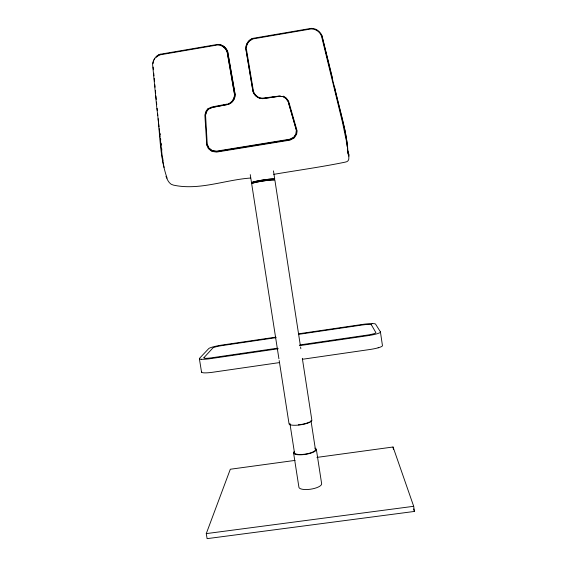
<?xml version="1.0" encoding="UTF-8"?>
<svg xmlns="http://www.w3.org/2000/svg" width="567" height="567" viewBox="0 0 567 567"><rect width="100%" height="100%" fill="white"/><g stroke="black" fill="none" stroke-linecap="round" stroke-linejoin="round"><path stroke-width="0.85" d="M347.387 149.086C347.082 153.345 352.192 161.319 344.963 162.19C321.361 167.031 297.469 170.306 273.733 174.352M347.642 149.114C345.955 127.66 338.719 107.064 334.353 86.071M296.591 133.833L296.839 130.736M205.389 115.136L206.452 111.628L208.436 109.07L212.356 107.418L228.352 104.307A10.489 10.121 72.2 0 0 235.142 94.377L227.75 51.81A10.78 10.27 76.2 0 0 217.756 44.396L160.085 54.269A12.176 11.489 66.5 0 0 152.608 64.546L156.74 107.39M316.932 457.406L393.051 447.002L413.683 506.303L414.442 511.434L207.097 538.65L206.275 533.611L230.315 469.242L295.06 460.397M206.154 111.245L208.273 108.524M203.978 357.635L212.816 348.018A8.328 1.056 -9.5 0 1 215.318 346.976A8.406 1.07 -9.5 0 1 218.38 346.231A8.328 1.056 -9.5 0 1 222.023 345.594L276.129 337.641M212.2 106.901L208.11 108.637L205.991 111.366L204.871 115.051L206.778 145.053L208.358 148.618L211.881 151.375L216.559 152.084L289.971 140.141L294.195 137.972L296.64 134.216L296.938 130.325L288.582 101.167L286.264 98.027L283.316 96.128M213.029 106.745L227.19 104.073M250.508 178.045C224.879 179.867 199.102 190.76 173.36 185.097C169.228 184.353 167.329 179.767 165.968 176.287M275.817 337.152L222.555 344.977A12.509 1.588 -9.5 0 0 214.588 346.501M298.518 333.821L362.263 324.459A12.665 1.623 -8.1 0 1 367.785 323.807A12.793 1.644 -8.1 0 1 372.25 323.594M298.809 334.317L362.483 324.962A8.434 1.084 -8.1 0 1 371.321 324.749M277.192 348.237L211.569 357.82A9.037 1.24 -9.6 0 1 206.26 358.309A9.115 1.254 -9.6 0 1 204.283 358.153A9.037 1.24 -9.6 0 1 204 357.635M299.943 344.92L367.317 335.083A9.235 1.283 -8 0 0 374.241 333.58A9.157 1.276 -8 0 0 375.822 332.531L371.35 324.749M278.319 348.74L210.903 358.578A13.573 1.864 -9.6 0 1 205.155 359.216A13.7 1.885 -9.6 0 1 201.136 359.265M299.333 345.672L367.636 335.707A13.75 1.914 -8 0 0 376.098 334.034A13.877 1.928 -8 0 0 379.507 332.857A13.75 1.914 -8 0 0 380.414 331.865L375.574 324.126A12.665 1.623 -8.1 0 0 372.207 323.594M279.581 362.575L213.086 372.2A13.565 2.105 -9.7 0 1 207.345 372.81A13.693 2.119 -9.7 0 1 203.312 372.788A13.565 2.105 -9.7 0 1 201.71 371.661M302.324 359.287L369.698 349.527A13.736 2.155 -7.8 0 0 378.189 347.798M206.275 533.611L413.683 506.303M280.311 95.915L262.741 98.134A9.993 9.682 84 0 1 258.991 97.382M206.898 144.67L207.529 146.08M207.402 144.564L208.876 147.902L212.178 150.489L216.629 151.141L289.772 139.234L293.805 137.193L296.102 133.677L296.378 130.02L288.121 101.309L285.924 98.332L283.167 96.553L278.992 96.255L262.776 98.58A10.518 10.192 83.9 0 1 258.162 97.46M167.102 178.144C159.228 155.819 160.199 131.473 156.818 108.212M413.591 508.953L414.442 511.434M347.826 152.431L348.287 154.111M349.137 156.166L347.862 151.339L347.472 144.769L345.126 131.133L321.879 35.636M347.855 150.68L348.939 154.883M332.432 78.026L321.95 35.636A12.339 11.758 -82.5 0 0 311.233 28.35L252.825 38.365A10.837 10.355 84.8 0 0 245.809 48.734L252.953 91.471A10.532 10.213 83.9 0 0 262.719 98.679L278.829 96.355L283.153 96.638L285.91 98.431L288.114 101.415L296.421 130.375L296.151 134.046L293.855 137.59L289.808 139.659L216.53 151.587L212.065 150.907L208.748 148.299L207.274 144.939L205.552 115.002L206.615 111.508L208.599 108.956L212.377 107.34L228.225 104.42A10.511 10.142 72.2 0 0 235.029 94.469L227.622 51.838A10.801 10.291 76.2 0 0 217.608 44.403M164.083 167.449L162.651 160.397L160.326 138.88M346.076 139.638L342.518 122.422L321.454 35.884A11.772 11.22 -82.5 0 0 311.212 28.917L253.017 38.896A10.277 9.823 84.9 0 0 246.362 47.961M227.254 52.008L234.313 92.634M346.224 140.51L347.132 146.548M246.489 49.62L253.449 91.287A9.993 9.682 84 0 0 255.873 95.27M199.386 358.748L201.547 372.172M289.914 423.436L294.443 452.558A10.624 2.977 -8.8 0 0 304.762 454.195A10.624 2.977 -8.8 0 0 315.458 449.674L310.964 420.494M250.253 174.608L251.528 182.794M278.921 358.791L251.67 183.729A11.765 0.914 -8.8 0 1 262.401 181.071A11.765 0.914 -8.8 0 1 274.867 180.023L300.304 345.204M279.191 360.541L289 423.563A11.574 2.8 -8.8 0 0 300.163 424.874A11.574 2.8 -8.8 0 0 311.878 420.367L302.324 358.316M293.536 452.679L298.866 486.933A11.524 3.756 -8.8 0 0 310.135 489.264A11.524 3.756 -8.8 0 0 321.659 483.864L316.372 449.546M273.457 170.88L274.726 179.087A11.772 0.928 -8.8 0 0 260.253 180.455A11.772 0.928 -8.8 0 0 252.577 182.943M300.574 346.954L300.843 348.698M380.414 331.865L382.427 345.459A13.736 2.155 -7.8 0 1 381.534 346.557A13.863 2.176 -7.8 0 1 378.146 347.812M393.051 447.002L393.413 449.425M162.764 158.37L163.034 160.794M159.993 133.153L160.178 134.854M160.553 138.27L160.737 139.978M161.113 143.387L161.304 145.095M161.68 148.504L161.864 150.212M158.15 118.723L158.505 121.976M158.682 123.606L159.036 126.937M159.221 128.645L159.589 132.061M159.774 133.762L160.142 137.179M153.133 67.112L153.388 69.734M153.721 73.228L153.976 75.843M154.231 78.466L154.479 81.088M154.819 84.582L155.067 87.198M155.408 90.692L155.663 93.314M155.911 95.929L156.251 99.423M156.499 102.046L156.754 104.661M157.087 108.106L157.321 110.558M157.64 113.825L157.796 115.462M314.869 448.128A11.553 3.239 -8.8 0 1 305.726 454.316A11.553 3.239 -8.8 0 1 294.351 451.452M309.49 422.011A10.645 2.573 -8.8 0 1 298.341 424.853M252.131 183.651A11.297 0.872 -8.8 0 1 261.479 181.263A11.297 0.872 -8.8 0 1 274.123 179.987M251.989 182.716A11.297 0.886 -8.8 0 1 262.287 180.157A11.297 0.886 -8.8 0 1 274.258 179.158M201.172 359.265A13.573 1.864 -9.6 0 1 199.556 358.287L208.706 348.62A12.509 1.588 -9.5 0 1 210.733 347.606A12.63 1.609 -9.5 0 1 214.631 346.494M258.311 97.063A9.993 9.682 84 0 1 256.426 95.788M250.338 40.392A10.256 9.802 84.9 0 1 251.677 39.52M252.896 38.365A10.816 10.334 84.8 0 0 245.894 48.712L253.031 91.386A10.518 10.192 83.9 0 0 257.461 97.063M228.026 103.917A9.965 9.618 72.2 0 0 234.504 94.448L227.126 52.036A10.241 9.759 76.2 0 0 217.608 44.963L160.291 54.793A11.623 10.964 66.6 0 0 156.386 57.232M234.618 94.363A9.944 9.604 72.3 0 1 233.944 98.197M233.647 98.892A9.944 9.604 72.3 0 1 232.442 100.813M222.93 46.444A10.22 9.738 76.3 0 1 224.185 47.38M224.752 47.911A10.22 9.738 76.3 0 1 226.977 51.264M152.955 63.674A12.155 11.468 66.5 0 1 153.806 60.449M154.146 59.712A12.155 11.468 66.5 0 1 154.883 58.451M156.279 56.771A12.155 11.468 66.5 0 1 160.341 54.234"/></g></svg>
